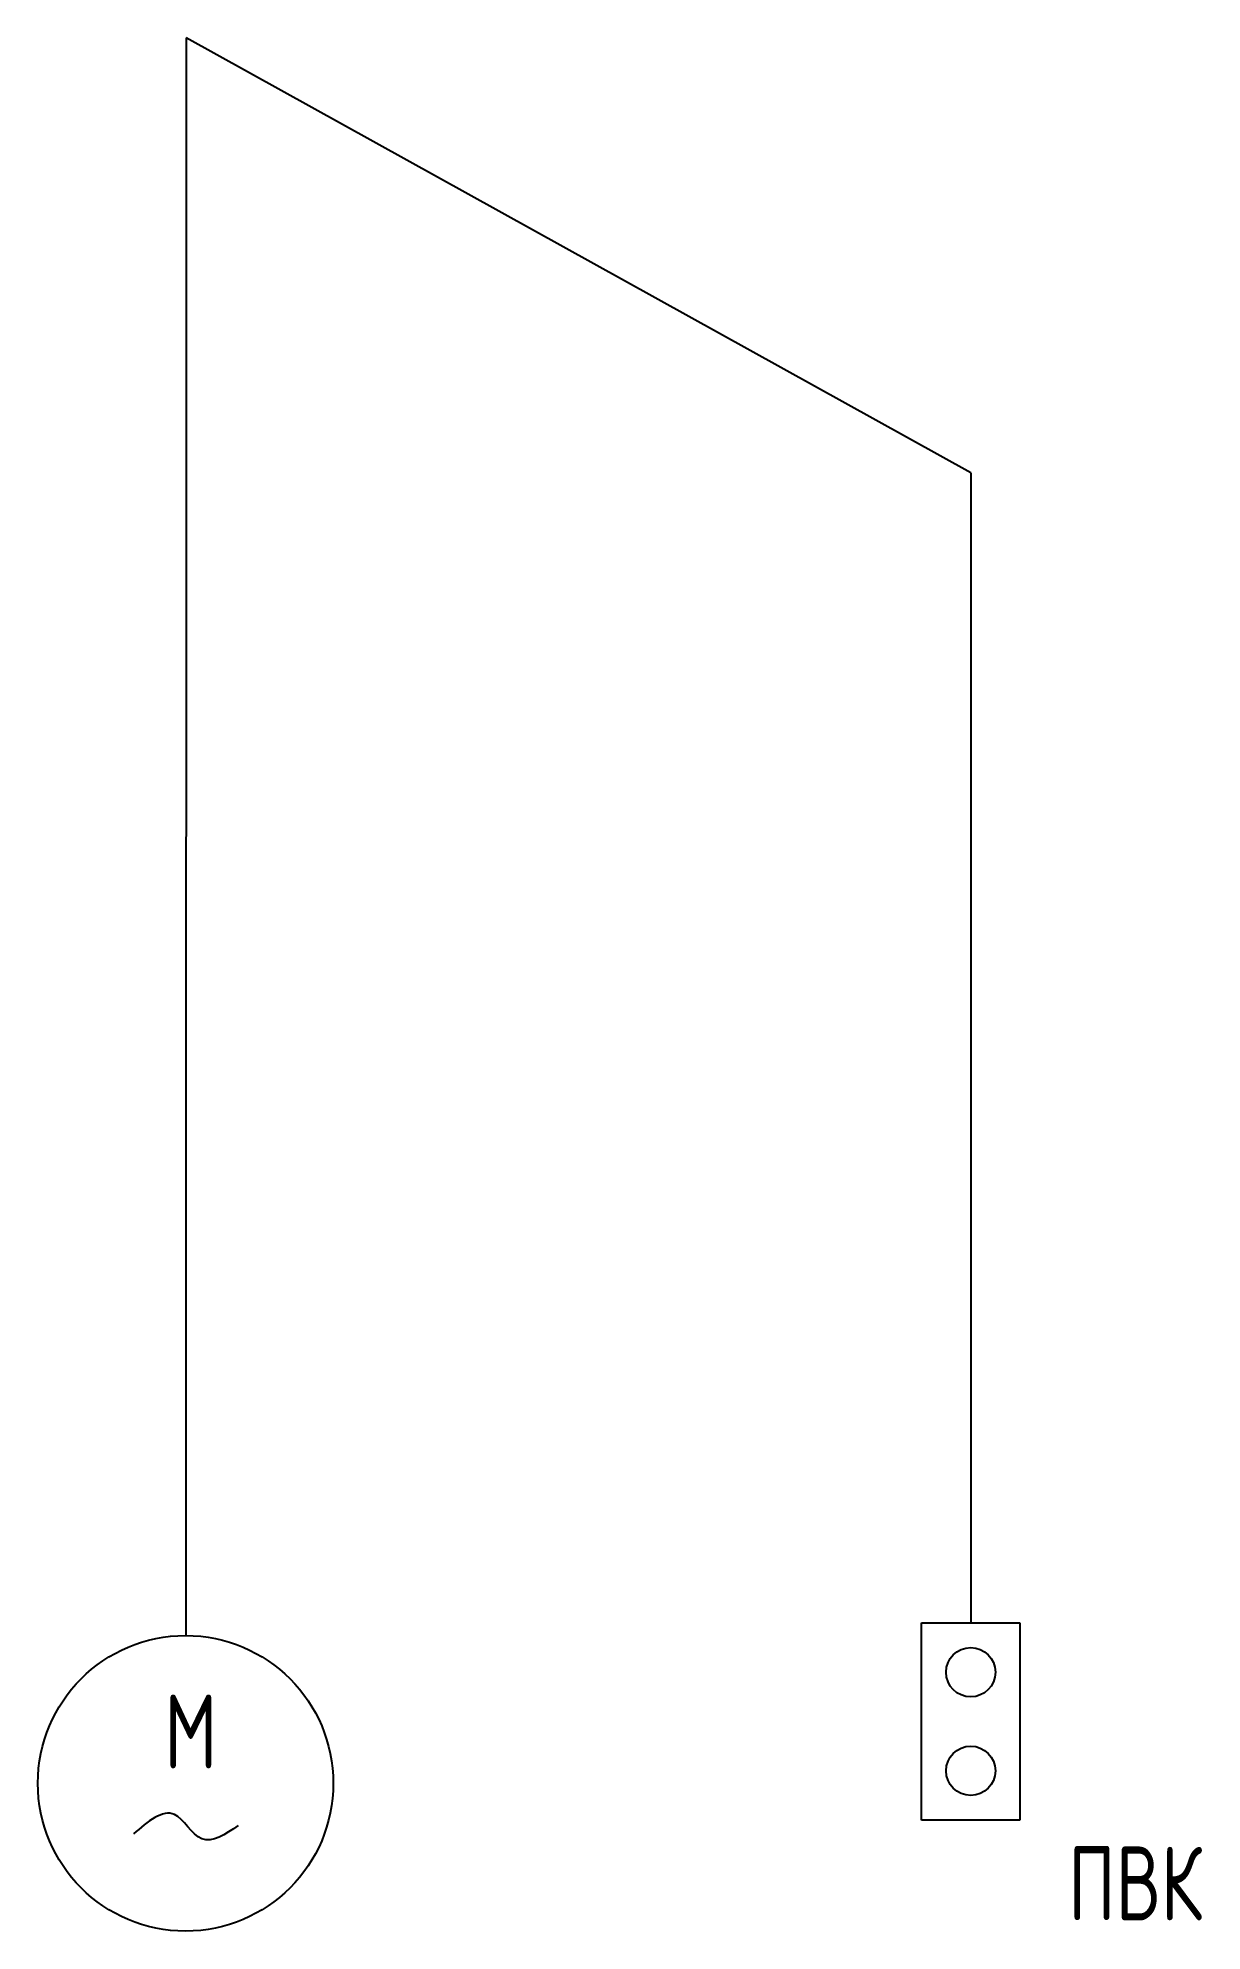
# Model space of a CAD drawing. Header units: millimetres. Extents: x -6 to 41.3, y -76.7 to 0.1.
import ezdxf
from ezdxf.enums import TextEntityAlignment as Align

# ---------------------------------------------------------------- set-up
doc = ezdxf.new("R2010")
doc.units = ezdxf.units.MM
doc.layers.add('TEXT', color=1, linetype='Continuous')
doc.styles.add('ROMANS70', font='romans.shx', dxfattribs={"width": 0.7})

# ---------------------------------------------------------------- blocks, each defined once
blk = doc.blocks.new('1')
at = {"layer": 'TEXT', "color": 7}
for p, q in [((0.025, 0.121), (0.017, -64.733)), ((31.896, -17.534, 0), (31.896, -64.224, 0))]:
    blk.add_line(p, q, dxfattribs=at)
at = {"layer": 'TEXT', "color": 2}
for p, q in [((29.896, -64.224, 0), (33.896, -64.224, 0)), ((29.896, -72.224, 0), (29.896, -64.224, 0)), ((33.896, -64.224, 0), (33.896, -72.224, 0)), ((33.896, -72.224, 0), (29.896, -72.224, 0))]:
    blk.add_line(p, q, dxfattribs=at)
at = {"layer": 'TEXT', "color": 7, "elevation": 0}
blk.add_lwpolyline([(31.896, -17.534), (0.025, 0.121)], dxfattribs=at)
at = {"layer": 'TEXT', "color": 2}
for centre, radius in [((0.006, -70.733), 6), ((31.896, -66.224, 0), 1), ((31.896, -70.224, 0), 1)]:
    blk.add_circle(centre, radius, dxfattribs=at)
blk.add_open_spline([(2.146, -72.443), (1.619, -72.802), (0.597, -73.498), (-0.454, -71.375), (-1.522, -72.285), (-2.114, -72.79)], degree=3, knots=[0, 0, 0, 0, 1.578149, 3.061634, 4.906917, 4.906917, 4.906917, 4.906917], dxfattribs=at)
at = {"layer": 'TEXT', "style": 'ROMANS70', "width": 0.7}
blk.add_text('M', height=3, dxfattribs=at).set_placement((0.22, -70.127), align=Align.CENTER)
at = {"layer": 'TEXT', "color": 1, "style": 'ROMANS70', "width": 0.7}
blk.add_text('ПВК', height=3, dxfattribs=at).set_placement((35.85, -76.293))

msp = doc.modelspace()

# ---------------------------------------------------------------- block references
msp.add_blockref('1', (0, 0))

doc.saveas('drawing.dxf')
